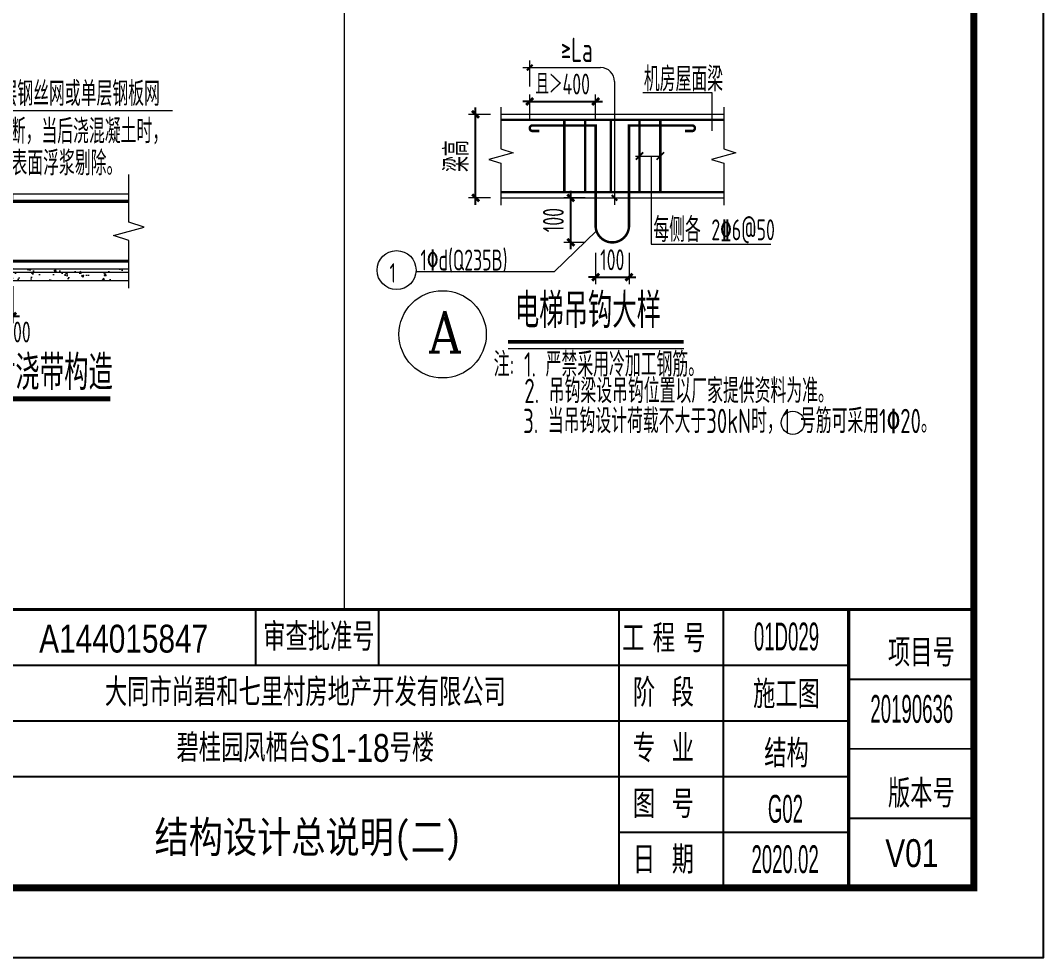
# Model space of a CAD drawing. Extents: x 5874492 to 7194610, y -939842 to -279257.
# Drawn here: x 5995308 to 6010004, y -669691 to -656228 of the extents above; entities that cross this region are included whole.
import ezdxf
from ezdxf.enums import TextEntityAlignment as Align

# ---------------------------------------------------------------- set-up
doc = ezdxf.new("R2010")
doc.units = 0
doc.header["$LTSCALE"] = 1000
doc.layers.add('$AUDIT_BAD_LAYER3', color=7, linetype='Continuous')
doc.layers.add('Y-云图图框', color=7, linetype='Continuous')
for name, color, linetype, lineweight in [('S-基础-DIM', 3, 'Continuous', 20), ('S-墙柱-REIN', 1, 'Continuous', 20), ('S-大样-HATCH', 251, 'Continuous', 20), ('S-大样-实线', 2, 'Continuous', 20), ('S-通用-TEXT', 7, 'Continuous', 20), ('S-通用-THIN', 7, 'Continuous', 20)]:
    doc.layers.add(name, color=color, linetype=linetype, lineweight=lineweight)
doc.styles.add('_YT_Name', font='', dxfattribs={"width": 0.8})
doc.styles.add('_YT_Sign_Text', font='ros.shx', dxfattribs={"width": 0.8, "bigfont": 'hztxt.shx'})
doc.styles.add('CP', font='complex', dxfattribs={"width": 0.7, "bigfont": 'hztxt'})
doc.styles.add('JG', font='tssdeng.shx', dxfattribs={"width": 0.7, "bigfont": 'hztxt.shx'})
doc.styles.get("Standard").update_dxf_attribs({"font": 'gbenor.shx', "bigfont": 'gbcbig.shx'})
doc.styles.add('TSSD_Dimension', font='tssdeng.shx', dxfattribs={"width": 0.7, "bigfont": 'tssdchn.shx'})
doc.styles.add('TSSD_Rein', font='tssdeng.shx', dxfattribs={"width": 0.7, "bigfont": 'hztxt.shx'})
doc.styles.add('TSSD_Rein_300(数字)', font='Tssdeng.shx', dxfattribs={"width": 0.65, "height": 300, "bigfont": 'hztxt.shx'})
doc.styles.add('TSSD_Rein_350（文字）', font='Tssdeng.shx', dxfattribs={"width": 0.65, "height": 350, "bigfont": 'hztxt.shx'})
doc.styles.get('_YT_Name').set_extended_font_data('SimHei')
doc.dimstyles.new('TSSD_100_100$0', dxfattribs={"dimtxt": 250, "dimasz": 100, "dimexe": 100, "dimexo": 250, "dimgap": 100, "dimtad": 1, "dimdec": 0, "dimzin": 0, "dimdsep": 46, "dimtxsty": 'TSSD_Dimension', "dimblk": 'ARCHTICK', "dimcen": 0, "dimdle": 100, "dimclrd": 256, "dimclre": 256, "dimclrt": 7, "dimadec": 0, "dimazin": 0, "dimtfac": 1, "dimtdec": 0, "dimtix": 1, "dimtmove": 2, "dimatfit": 3, "dimldrblk": 'ARCHTICK', "dimfxl": 0, "dimtolj": 1, "dimtzin": 0, "dimlwd": -1, "dimarcsym": 0})
doc.dimstyles.new('TSSD_20_100', dxfattribs={"dimtxt": 250, "dimasz": 100, "dimexe": 100, "dimexo": 250, "dimgap": 100, "dimtad": 1, "dimdec": 0, "dimlfac": 0.2, "dimzin": 0, "dimdsep": 46, "dimtxsty": 'TSSD_Dimension', "dimblk": 'ARCHTICK', "dimcen": 0, "dimdle": 100, "dimclrt": 7, "dimadec": 0, "dimazin": 0, "dimtfac": 1, "dimtdec": 0, "dimtix": 1, "dimtmove": 2, "dimatfit": 3, "dimfxl": 0, "dimtolj": 1, "dimtzin": 0, "dimarcsym": 0})
pattern_1 = [(50, (187877.3, 507685.48), (358.6301, -31.37607), [37.5, -412.5]), (355, (187877.3, 507685.48), (-69.37567, 376.09607), [30, -330]), (100.4514, (187907.2, 507682.86), (289.2547, 344.71977), [31.8701, -350.57106]), (46.1842, (187877.3, 507785.5), (533.6205, -82.7595), [56.25, -618.75]), (96.6356, (187921.8, 507778.6), (467.3314, 487.0589), [47.8051, -525.8565]), (351.1842, (187877.3, 507785.5), (467.331, 487.0593), [45, -495]), (21, (187927.3, 507760.48), (298.45353, -201.30945), [37.5, -412.5]), (326, (187927.3, 507760.48), (121.65767, 362.575), [30, -330]), (71.4514, (187952.2, 507743.7), (420.1113, 161.26525), [31.8701, -350.57106]), (37.5, (187877.31, 507685.48), (6.07993, 166.44693), [0, -326, 0, -335, 0, -331.25]), (7.5, (187877.31, 507685.48), (131.53477, 197.20586), [0, -191, 0, -318.5, 0, -126.25]), (327.5, (187765.81, 507685.48), (266.91122, -11.277436), [0, -125, 0, -390, 0, -517.5]), (317.5, (187715.81, 507685.48), (291.59308, 50.0525), [0, -162.5, 0, -259, 0, -367.5])]

# ---------------------------------------------------------------- blocks, each defined once
blk = doc.blocks.new('ECMCTK_A1_横_单行图名--0')
for p, q in [((727.8, 50), (727.8, 42)), ((745.48, 50), (745.48, 42)), ((780, 50), (780, 10)), ((795, 50), (795, 10)), ((813, 50.01), (831, 50)), ((813, 50.01), (813, 10)), ((675, 42), (813, 42)), ((813, 40.01), (831, 40.01)), ((573, 34), (813, 34)), ((813, 30.01), (831, 30)), ((573, 26), (813, 26)), ((813, 20), (831, 20)), ((780, 18), (813, 18))]:
    blk.add_line(p, q)
at = {"color": 4}
blk.add_lwpolyline([(0, 0), (841, 0), (841, 594), (0, 594)], close=True, dxfattribs=at)
for points, const_width in [([(25, 10), (831, 10), (831, 584), (25, 584)], 1), ([(573, 10), (831, 10), (831, 50), (573, 50)], 0.45)]:
    blk.add_lwpolyline(points, close=True, dxfattribs=dict(const_width=const_width))
at = {"const_width": 0.45}
for points in [[(573, 10), (573, 50.01), (813, 50.01)], [(813, 50.01), (813, 10)]]:
    blk.add_lwpolyline(points, dxfattribs=at)
at = {"style": '_YT_Sign_Text', "width": 0.8}
for s, p in [('审查批准号', (728.91, 44.06)), ('工 程 号', (780.47, 43.85)), ('项目号', (818.65, 41.8)), ('阶  段', (782.01, 36.05)), ('专  业', (782.01, 28.05)), ('版本号', (818.65, 21.55)), ('图  号', (782.01, 20.05)), ('日  期', (782.01, 12.05))]:
    blk.add_text(s, height=4, dxfattribs=at).set_placement(p)
at = {"color": 80, "flags": 3}
for tag, height, p in [('YTHQINS', 3, (34.31, 585.5)), ('ECMCKEY', 3, (292.07, 288.23)), ('YTTQINS', 5.62, (848.03, 12.81)), ('YTBARCODE_T1', 3, (749.78, 5.95)), ('YTFRAME', 3, (652.76, 5.84))]:
    blk.add_attdef(tag, text='', height=height, dxfattribs=at).set_placement(p, align=Align.MIDDLE_CENTER)
for tag, height, style, width, p in [('证书编号', 4, '_YT_Sign_Text', 0.8, (708.87, 43.81)), ('审查批准号', 4, '_YT_Sign_Text', 0.8, (761.06, 43.81)), ('工程号', 4, '_YT_Sign_Text', 0.5, (804.08, 44.12)), ('设计单位', 6, '_YT_Name', 0.8, (623.75, 38.6)), ('建设单位', 4, '_YT_Sign_Text', 0.8, (734.96, 36.11)), ('阶段', 4, '_YT_Sign_Text', 0.8, (804.08, 35.81)), ('项目号', 4, '_YT_Sign_Text', 0.5, (822.08, 33.72)), ('项目名称', 4, '_YT_Sign_Text', 0.8, (734.96, 28.11)), ('专业', 4, '_YT_Sign_Text', 0.8, (804.08, 27.31)), ('图纸编号', 4, '_YT_Sign_Text', 0.5, (803.93, 19.36)), ('图纸名称', 4.5, '_YT_Name', 0.8, (735.39, 15.06)), ('出图比例', 4.2, '_YT_Sign_Text', 0.8, (681.82, 11.78)), ('日期', 4, '_YT_Sign_Text', 0.5, (803.88, 12.13)), ('版本号', 4, '_YT_Sign_Text', 0.8, (822.08, 13))]:
    blk.add_attdef(tag, text='', height=height, dxfattribs=dict(style=style, width=width)).set_placement(p, align=Align.CENTER)
at = {"style": '_YT_Sign_Text', "width": 0.8, "flags": 3}
for tag, p, height in [('[审定人]', (590.95, 27.81), 4.1), ('{审定人}', (605.87, 26.45), 6.24), ('[校对人]', (642.23, 27.82), 4.1), ('{校对人}', (658.35, 26.53), 6.24), ('{审核人}', (606.98, 18.44), 6.24), ('{设计人}', (658.48, 18.54), 6.24), ('[审核人]', (591.01, 19.76), 4.1), ('[设计人]', (642.47, 20.21), 4.1), ('[项目负责人]', (590.78, 12.01), 4.1), ('{项目负责人}', (608.28, 10.72), 6.24), ('[专业负责人]', (642.74, 11.77), 4.1), ('{专业负责人}', (658.58, 10.36), 6.24)]:
    blk.add_attdef(tag, p, '', height=height, dxfattribs=at)
at = {"color": 80, "flags": 3}
for tag, p in [('YTQRCODE', (551.04, 11.91)), ('YTBZSIT', (25, 10)), ('EXT_TK_LEFT', (25, 10))]:
    blk.add_attdef(tag, p, '', height=3, dxfattribs=at)
blk = doc.blocks.new('_ArchTick')
at = {"color": 0, "linetype": 'ByBlock', "const_width": 0.4}
blk.add_lwpolyline([(-0.5, -0.5), (0.5, 0.5)], dxfattribs=at)
blk = doc.blocks.new('*D64')
at = {"layer": '$AUDIT_BAD_LAYER3', "color": 0, "lineweight": -2, "transparency": 16777216}
for p, q in [((302048, 276911), (302048, 276379)), ((303567, 276911), (303567, 276379)), ((301948, 276479), (303667, 276479))]:
    blk.add_line(p, q, dxfattribs=at)
at = {"layer": 'Defpoints', "color": 0, "transparency": 16777216}
for p in [(302048, 277161), (303567, 277161), (303567, 276479)]:
    blk.add_point(p, dxfattribs=at)
at = {"layer": '$AUDIT_BAD_LAYER3', "color": 0, "lineweight": -2, "transparency": 16777216, "xscale": 100, "yscale": 100, "zscale": 100, "rotation": 180}
blk.add_blockref('_ArchTick', (302048, 276479), dxfattribs=at)
at = {"layer": '$AUDIT_BAD_LAYER3', "color": 0, "lineweight": -2, "transparency": 16777216, "xscale": 100, "yscale": 100, "zscale": 100}
blk.add_blockref('_ArchTick', (303567, 276479), dxfattribs=at)
at = {"layer": '$AUDIT_BAD_LAYER3', "color": 7, "transparency": 16777216, "insert": (302808, 276754), "char_height": 350, "attachment_point": 5, "style": 'TSSD_Rein_350（文字）'}
blk.add_mtext('\\A1;后浇带宽度', dxfattribs=at)
blk = doc.blocks.new('*D65')
at = {"layer": '$AUDIT_BAD_LAYER3', "color": 0, "lineweight": -2, "transparency": 16777216}
for p, q in [((300963, 278236), (300652, 278236)), ((300752, 278336), (300752, 277061)), ((300963, 277161), (300652, 277161))]:
    blk.add_line(p, q, dxfattribs=at)
at = {"layer": 'Defpoints', "color": 0, "transparency": 16777216}
for p in [(301213, 278236), (300752, 277161), (301213, 277161)]:
    blk.add_point(p, dxfattribs=at)
at = {"layer": '$AUDIT_BAD_LAYER3', "color": 0, "lineweight": -2, "transparency": 16777216, "xscale": 100, "yscale": 100, "zscale": 100}
for p, rotation in [((300752, 278236), 90), ((300752, 277161), 270)]:
    blk.add_blockref('_ArchTick', p, dxfattribs=dict(at, rotation=rotation))
at = {"layer": '$AUDIT_BAD_LAYER3', "color": 7, "transparency": 16777216, "insert": (300477, 277699), "char_height": 350, "attachment_point": 5, "rotation": 90, "style": 'TSSD_Rein_350（文字）'}
blk.add_mtext('\\A1;梁高', dxfattribs=at)
blk = doc.blocks.new('L')
blk.add_hatch(color=256).paths.add_polyline_path([(729, 1457), (517, 1424), (520, 1401), (546, 1406), (559, 1406), (573, 1406), (589, 1401), (606, 1393), (610, 1377), (608, 1358), (402, 654), (396, 630), (402, 603), (409, 589), (425, 574), (450, 570), (481, 576), (511, 593), (538, 613), (563, 638), (581, 656), (600, 683), (620, 708), (604, 732), (591, 716), (579, 697), (563, 675), (542, 652), (524, 640), (509, 640), (499, 652), (499, 671), (503, 689)])
blk.add_lwpolyline([(517, 1424), (729, 1457), (503, 689), (499, 671), (499, 652), (509, 640), (524, 640), (542, 652), (563, 675), (579, 697), (591, 716), (604, 732), (620, 708), (600, 683), (581, 656), (563, 638), (538, 613), (511, 593), (481, 576), (450, 570), (425, 574), (409, 589), (402, 603), (396, 630), (402, 654), (608, 1358), (610, 1377), (606, 1393), (589, 1401), (573, 1406), (559, 1406), (546, 1406), (520, 1401), (517, 1424)])
blk = doc.blocks.new('La')
at = {"xscale": 0.362879999956931, "yscale": 0.362879999956931, "zscale": 0.362879999956931, "rotation": 4.997341366769868e-08}
blk.add_blockref('L', (55755, 21072), dxfattribs=at)
at = {"style": 'TSSD_Rein', "width": 0.7}
blk.add_text('a', height=300, rotation=0, dxfattribs=at).set_placement((56095, 21278), align=Align.CENTER)
blk = doc.blocks.new('*D91')
at = {"layer": '$AUDIT_BAD_LAYER3', "lineweight": -2, "transparency": 16777216}
for p, q in [((235491, 273563), (235491, 273113)), ((235971, 273563), (235971, 273113))]:
    blk.add_line(p, q, dxfattribs=at)
at = {"layer": '$AUDIT_BAD_LAYER3', "transparency": 16777216}
for p, q in [((235491, 273213), (235391, 273213)), ((235491, 273213), (235971, 273213)), ((235971, 273213), (236071, 273213))]:
    blk.add_line(p, q, dxfattribs=at)
at = {"layer": 'Defpoints', "color": 0, "transparency": 16777216}
for p in [(235491, 273713), (235971, 273713), (235971, 273213)]:
    blk.add_point(p, dxfattribs=at)
at = {"layer": '$AUDIT_BAD_LAYER3', "transparency": 16777216, "xscale": 100, "yscale": 100, "zscale": 100}
blk.add_blockref('_ArchTick', (235491, 273213), dxfattribs=at)
at = {"layer": '$AUDIT_BAD_LAYER3', "transparency": 16777216, "xscale": 100, "yscale": 100, "zscale": 100, "rotation": 180}
blk.add_blockref('_ArchTick', (235971, 273213), dxfattribs=at)
at = {"layer": '$AUDIT_BAD_LAYER3', "color": 7, "transparency": 16777216, "insert": (235731, 273463), "char_height": 300, "attachment_point": 5, "style": 'TSSD_Rein_300(数字)'}
blk.add_mtext('\\A1;100', dxfattribs=at)
blk = doc.blocks.new('*D92')
at = {"layer": '$AUDIT_BAD_LAYER3', "transparency": 16777216}
blk.add_line((235135, 273614), (235135, 274453), dxfattribs=at)
at = {"layer": '$AUDIT_BAD_LAYER3', "lineweight": -2, "transparency": 16777216}
for p, q in [((235341, 274353), (235035, 274353)), ((235341, 273714), (235035, 273714))]:
    blk.add_line(p, q, dxfattribs=at)
at = {"layer": 'Defpoints', "color": 0, "transparency": 16777216}
for p in [(235135, 274353), (235491, 274353), (235491, 273714)]:
    blk.add_point(p, dxfattribs=at)
at = {"layer": '$AUDIT_BAD_LAYER3', "transparency": 16777216, "xscale": 100, "yscale": 100, "zscale": 100}
for p, rotation in [((235135, 274353), 90), ((235135, 273714), 270)]:
    blk.add_blockref('_ArchTick', p, dxfattribs=dict(at, rotation=rotation))
at = {"layer": '$AUDIT_BAD_LAYER3', "color": 7, "transparency": 16777216, "insert": (234885, 274034), "char_height": 300, "attachment_point": 5, "rotation": 90, "style": 'TSSD_Rein_300(数字)'}
blk.add_mtext('\\A1;100', dxfattribs=at)
blk = doc.blocks.new('*D93')
at = {"layer": '$AUDIT_BAD_LAYER3', "transparency": 16777216}
for p, q in [((234545, 275738), (234445, 275738)), ((234545, 275738), (235491, 275738)), ((235491, 275738), (235591, 275738))]:
    blk.add_line(p, q, dxfattribs=at)
at = {"layer": '$AUDIT_BAD_LAYER3', "lineweight": -2, "transparency": 16777216}
for p, q in [((234545, 275467), (234545, 275838)), ((235491, 275467), (235491, 275838))]:
    blk.add_line(p, q, dxfattribs=at)
at = {"layer": 'Defpoints', "color": 0, "transparency": 16777216}
for p in [(235491, 275738), (234545, 275317), (235491, 275317)]:
    blk.add_point(p, dxfattribs=at)
at = {"layer": '$AUDIT_BAD_LAYER3', "transparency": 16777216, "xscale": 100, "yscale": 100, "zscale": 100}
blk.add_blockref('_ArchTick', (234545, 275738), dxfattribs=at)
at = {"layer": '$AUDIT_BAD_LAYER3', "transparency": 16777216, "xscale": 100, "yscale": 100, "zscale": 100, "rotation": 180}
blk.add_blockref('_ArchTick', (235491, 275738), dxfattribs=at)
at = {"layer": '$AUDIT_BAD_LAYER3', "color": 7, "transparency": 16777216, "insert": (235018, 275988), "char_height": 300, "attachment_point": 5, "style": 'TSSD_Rein_300(数字)'}
blk.add_mtext('\\A1;且＞400', dxfattribs=at)
blk = doc.blocks.new('*D94')
at = {"layer": '$AUDIT_BAD_LAYER3', "transparency": 16777216}
blk.add_line((233767, 274253), (233767, 275653), dxfattribs=at)
at = {"layer": '$AUDIT_BAD_LAYER3', "lineweight": -2, "transparency": 16777216}
for p, q in [((233981, 275553), (233667, 275553)), ((233981, 274353), (233667, 274353))]:
    blk.add_line(p, q, dxfattribs=at)
at = {"layer": 'Defpoints', "color": 0, "transparency": 16777216}
for p in [(233767, 275553), (234131, 275553), (234131, 274353)]:
    blk.add_point(p, dxfattribs=at)
at = {"layer": '$AUDIT_BAD_LAYER3', "transparency": 16777216, "xscale": 100, "yscale": 100, "zscale": 100}
for p, rotation in [((233767, 275553), 90), ((233767, 274353), 270)]:
    blk.add_blockref('_ArchTick', p, dxfattribs=dict(at, rotation=rotation))
at = {"layer": '$AUDIT_BAD_LAYER3', "color": 7, "transparency": 16777216, "insert": (233492, 274953), "char_height": 350, "attachment_point": 5, "rotation": 90, "style": 'TSSD_Rein_350（文字）'}
blk.add_mtext('\\A1;梁高', dxfattribs=at)
blk = doc.blocks.new('ddghjj')
at = {"layer": 'S-大样-HATCH'}
h = blk.add_hatch(dxfattribs=at)
h.set_pattern_fill('钢筋混F^W^Q', color=256, scale=100, style=0)
h.set_pattern_definition([(45, (187877.31, 507685.48), (-176.7767, 176.7767), []), (50, (187877.3, 507685.5), (717.2602, -62.7521), [75, -825]), (355, (187877.3, 507685.5), (-138.7513, 752.1921), [60, -660]), (100.4514, (187937.1, 507680.25), (578.5094, 689.4395), [63.7402, -701.1421]), (46.1842, (187877.3, 507885.5), (1067.241, -165.519), [112.5, -1237.5]), (96.6356, (187966.2, 507871.7), (934.6627, 974.118), [95.6103, -1051.713]), (351.1842, (187877.3, 507885.5), (934.662, 974.1186), [90, -990]), (21, (187977.3, 507835.5), (596.907, -402.6189), [75, -825]), (326, (187977.3, 507835.5), (243.3153, 725.15), [60, -660]), (71.4514, (188027.06, 507801.9), (840.2226, 322.5305), [63.7402, -701.1421]), (37.5, (187877.31, 507685.48), (12.15986, 332.89385), [0, -652, 0, -670, 0, -662.5]), (7.5, (187877.3, 507685.48), (263.06954, 394.4117), [0, -382, 0, -637, 0, -252.5]), (327.5, (187654.3, 507685.48), (533.82244, -22.55487), [0, -250, 0, -780, 0, -1035]), (317.5, (187554.3, 507685.5), (583.1862, 100.105), [0, -325, 0, -518, 0, -735])])
h.paths.add_polyline_path([(303521.4, 277733), (303524.4, 277758.9), (303528.1, 277784.7), (303531.9, 277810.4), (303535.6, 277835.5), (303538.6, 277859.7), (303540.7, 277882.9), (303541.5, 277904.8), (303541.3, 277925.4), (303540.5, 277945.1), (303539.6, 277963.9), (303538.9, 277982), (303538.8, 277999.7), (303539.7, 278017.2), (303542.1, 278034.6), (303546.2, 278052.1), (303551.4, 278070.5), (303557.3, 278090.4), (303563.1, 278112.5), (303568.2, 278137.4), (303571.9, 278165.9), (303573.7, 278198.6), (303572.9, 278236.2), (302047.6, 278236.2), (302049.2, 278228.6), (302052.8, 278211.7), (302057.9, 278187.4), (302064, 278157.6), (302070.4, 278124.4), (302076.8, 278089.8), (302082.6, 278055.7), (302087.3, 278024.2), (302090.5, 277996.7), (302092.5, 277972.9), (302093.5, 277952), (302093.8, 277933.2), (302093.9, 277915.8), (302094, 277899), (302094.5, 277881.9), (302095.7, 277863.8), (302097.8, 277844), (302100.6, 277822.9), (302103.8, 277800.8), (302106.9, 277778.1), (302109.6, 277755.2), (302111.5, 277732.7), (302112.4, 277710.7), (302111.8, 277689.9), (302109.5, 277670.5), (302105.8, 277652.1), (302101.3, 277634.5), (302096.2, 277617.2), (302091.2, 277599.8), (302086.6, 277581.9), (302082.9, 277563.2), (302080.5, 277543.2), (302079.7, 277521.3), (302079.7, 277495.8), (302079.8, 277464.8), (302079, 277426.5), (302076.3, 277378.8), (302070.9, 277320), (302061.9, 277248), (302048.4, 277161), (303572, 277161), (303571.4, 277167.2), (303570.1, 277181.5), (303568.2, 277202.4), (303565.9, 277228.2), (303563.5, 277257.3), (303561.2, 277288.1), (303559.1, 277319), (303557.5, 277348.3), (303556.4, 277375), (303555.8, 277398.9), (303555.4, 277420.7), (303555, 277440.8), (303554.3, 277459.7), (303553.2, 277477.8), (303551.5, 277495.6), (303548.8, 277513.6), (303545.1, 277532.1), (303540.7, 277551.3), (303535.8, 277571.2), (303531, 277591.9), (303526.5, 277613.3), (303522.8, 277635.6), (303520.1, 277658.7), (303518.9, 277682.7), (303519.5, 277707.6)])
h = blk.add_hatch(dxfattribs=at)
h.set_pattern_fill('混凝噱F^W^Q', color=256, scale=50, style=0)
h.set_pattern_definition(pattern_1)
h.paths.add_polyline_path([(305235.9, 277161), (301095.4, 277161), (301095.4, 277107.2), (305235.9, 277107.2)])
h = blk.add_hatch(dxfattribs=at)
h.set_pattern_fill('混凝噱F^W^Q', color=256, scale=50, style=0)
h.set_pattern_definition(pattern_1)
h.paths.add_polyline_path([(305235.9, 277107.2), (301095.4, 277107.2), (301095.4, 276992), (305235.9, 276992)])
at = {"layer": 'S-墙柱-REIN', "const_width": 45}
for points in [[(301095.4, 278128.7), (305235.9, 278128.7)], [(301095.4, 277268.5), (305235.9, 277268.5)]]:
    blk.add_lwpolyline(points, dxfattribs=at)
at = {"layer": 'S-大样-HATCH'}
for points, const_width in [([(302048.4, 277161), (302061.9, 277248), (302070.9, 277320), (302076.3, 277378.8), (302079, 277426.5), (302079.8, 277464.8), (302079.7, 277495.8), (302079.7, 277521.3), (302080.5, 277543.2), (302082.9, 277563.2), (302086.6, 277581.9), (302091.2, 277599.8), (302096.2, 277617.2), (302101.3, 277634.5), (302105.8, 277652.1), (302109.5, 277670.5), (302111.8, 277689.9), (302112.4, 277710.7), (302111.5, 277732.7), (302109.6, 277755.2), (302106.9, 277778.1), (302103.8, 277800.8), (302100.6, 277822.9), (302097.8, 277844), (302095.7, 277863.8), (302094.5, 277881.9), (302094, 277899), (302093.9, 277915.8), (302093.8, 277933.2), (302093.5, 277952), (302092.5, 277972.9), (302090.5, 277996.7), (302087.3, 278024.2), (302082.6, 278055.7), (302076.8, 278089.8), (302070.4, 278124.4), (302064, 278157.6), (302057.9, 278187.4), (302052.8, 278211.7), (302049.2, 278228.6), (302047.6, 278236.2)], 6.42), ([(303572, 277161), (303571.4, 277167.2), (303570.1, 277181.5), (303568.2, 277202.4), (303565.9, 277228.2), (303563.5, 277257.3), (303561.2, 277288.1), (303559.1, 277319), (303557.5, 277348.3), (303556.4, 277375), (303555.8, 277398.9), (303555.4, 277420.7), (303555, 277440.8), (303554.3, 277459.7), (303553.2, 277477.8), (303551.5, 277495.6), (303548.8, 277513.6), (303545.1, 277532.1), (303540.7, 277551.3), (303535.8, 277571.2), (303531, 277591.9), (303526.5, 277613.3), (303522.8, 277635.6), (303520.1, 277658.7), (303518.9, 277682.7), (303519.5, 277707.6), (303521.4, 277733), (303524.4, 277758.9), (303528.1, 277784.7), (303531.9, 277810.4), (303535.6, 277835.5), (303538.6, 277859.7), (303540.7, 277882.9), (303541.5, 277904.8), (303541.3, 277925.4), (303540.5, 277945.1), (303539.6, 277963.9), (303538.9, 277982), (303538.8, 277999.7), (303539.7, 278017.2), (303542.1, 278034.6), (303546.2, 278052.1), (303551.4, 278070.5), (303557.3, 278090.4), (303563.1, 278112.5), (303568.2, 278137.4), (303571.9, 278165.9), (303573.7, 278198.6), (303572.9, 278236.2)], 6.42), ([(301095.4, 277107.2), (305235.9, 277107.2)], 19.2)]:
    blk.add_lwpolyline(points, dxfattribs=dict(at, const_width=const_width))
at = {"layer": 'S-大样-实线'}
blk.add_line((301095.4, 276992), (305235.9, 276992), dxfattribs=at)
for points in [[(301095.4, 278236.2), (305235.9, 278236.2)], [(301095.4, 277161), (305235.9, 277161)]]:
    blk.add_lwpolyline(points, dxfattribs=at)
at = {"layer": 'S-通用-TEXT', "ltscale": 99}
for p, q in [((302096.2, 277617.2), (302664.9, 279434.5)), ((302664.9, 279434.5), (305861.9, 279434.5))]:
    blk.add_line(p, q, dxfattribs=at)
at = {"layer": 'S-通用-TEXT', "color": 3, "const_width": 70}
blk.add_lwpolyline([(301250.3, 275290.9), (304970.7, 275290.9)], dxfattribs=at)
at = {"layer": 'S-通用-THIN', "ltscale": 800}
for points in [[(301095.4, 276881), (301095.4, 277568.6), (300875.4, 277638.6), (301315.4, 277758.6), (301095.4, 277828.6), (301095.4, 278516.2)], [(305235.9, 276881), (305235.9, 277568.6), (305015.9, 277638.6), (305455.9, 277758.6), (305235.9, 277828.6), (305235.9, 278516.2)]]:
    blk.add_lwpolyline(points, dxfattribs=at)
blk.add_blockref('La', (246523, 254812.5))
at = {"layer": 'S-基础-DIM', "color": 7, "linetype": 'Continuous', "style": 'TSSD_Rein_300(数字)', "width": 0.65}
blk.add_text('1.6    +60且≥800', height=300, dxfattribs=at).set_placement((301964.6, 276101.9))
at = {"layer": 'S-通用-TEXT', "ltscale": 99, "style": 'TSSD_Rein_350（文字）', "width": 0.65}
for s, p in [('采用单层钢丝网或单层钢板网', (302724.1, 279500.7)), ('收口隔断，当后浇混凝土时，', (302842.7, 278960.7)), ('应将其表面浮浆剔除。', (302867.2, 278501.9))]:
    blk.add_text(s, height=350, dxfattribs=at).set_placement(p)
at = {"layer": 'S-通用-TEXT', "style": 'TSSD_Rein', "width": 0.7}
blk.add_text('图四十二 梁后浇带构造', height=500, dxfattribs=at).set_placement((301293.5, 275420))
at = {"layer": 'S-基础-DIM'}
dim = blk.add_linear_dim(base=(300752.2, 277161), p1=(301212.8, 278236.2), p2=(301212.8, 277161), angle=90, text='梁高', dimstyle='TSSD_20_100', override={"dimtxsty": 'TSSD_Rein_350（文字）'}, dxfattribs=at)
dim.commit()
dim.dimension.update_dxf_attribs({"geometry": '*D65', "text_midpoint": (300477.2, 277698.6)})
dim = blk.add_linear_dim(base=(303567.3, 276479), p1=(302048.4, 277161), p2=(303567.3, 277161), text='后浇带宽度', dimstyle='TSSD_20_100', override={"dimtxsty": 'TSSD_Rein_350（文字）'}, dxfattribs=at)
dim.commit()
dim.dimension.update_dxf_attribs({"geometry": '*D64', "text_midpoint": (302807.8, 276754)})
blk = doc.blocks.new('fdfggg')
blk.add_circle((233292.8, 272392.6), 627.2)
at = {"layer": 'S-基础-DIM'}
for p, q in [((234545, 275952.9), (234545, 276324.4)), ((234445, 276224.4), (235562.8, 276224.4)), ((235762.8, 276024.4), (235762.8, 274253.4)), ((235491.2, 274353.4), (235862.8, 274353.4))]:
    blk.add_line(p, q, dxfattribs=at)
blk.add_arc((235562.8, 276024.4), 200, 0, 90, dxfattribs=at)
at = {"layer": 'S-墙柱-REIN', "const_width": 35}
for points in [[(234131.2, 275473.4), (237331.2, 275473.4)], [(235041.2, 275473.4), (235041.2, 274433.4)], [(235341.2, 275473.4), (235341.2, 274433.4)], [(235709.6, 275473.4), (235709.6, 274433.4)], [(236121.2, 275473.4), (236121.2, 274433.4)], [(236421.2, 275473.4), (236421.2, 274433.4)], [(234131.2, 274433.4), (237331.2, 274433.4)]]:
    blk.add_lwpolyline(points, dxfattribs=at)
blk.add_lwpolyline([(234684.9, 275313.4), (234584.9, 275313.4, -1), (234584.9, 275393.4), (235491.2, 275393.4), (235491.2, 273953.4, 1), (235971.2, 273953.4), (235971.2, 275393.4), (236877.5, 275393.4, -1), (236877.5, 275313.4), (236777.5, 275313.4)], format="xyb", dxfattribs=at)
at = {"layer": 'S-大样-实线', "linetype": 'Continuous'}
for p, q in [((234131.2, 275553.4), (237331.2, 275553.4)), ((234131.2, 274353.4), (237331.2, 274353.4))]:
    blk.add_line(p, q, dxfattribs=at)
at = {"layer": 'S-大样-实线'}
blk.add_circle((232631.9, 273315.3), 280, dxfattribs=at)
at = {"layer": 'S-通用-TEXT', "color": 3}
for p, q in [((237164, 275864.2), (236168.9, 275864.2)), ((237164, 275317), (237164, 275864.2)), ((236065.8, 274953.4), (236421.2, 274953.4)), ((236291, 274953.4), (236291, 273686.4)), ((236291, 273686.4), (238006.6, 273686.4))]:
    blk.add_line(p, q, dxfattribs=at)
for points, const_width in [([(236068.2, 274900.4), (236174.3, 275006.5)], 25), ([(236368.2, 274900.4), (236474.3, 275006.5)], 25), ([(236757, 272284.2), (234233.4, 272284.2)], 50)]:
    blk.add_lwpolyline(points, dxfattribs=dict(at, const_width=const_width))
for points in [[(235502.5, 273880.6), (234894.8, 273289.5), (232916.7, 273289.5)], [(236757, 272184.2), (234233.4, 272184.2)]]:
    blk.add_lwpolyline(points, dxfattribs=at)
at = {"layer": 'S-通用-TEXT', "color": 7}
blk.add_circle((238324.2, 271122), 166.4, dxfattribs=at)
at = {"layer": 'S-通用-THIN'}
for points in [[(234131.2, 275657.4), (234131.2, 275057.4), (234307.2, 275001.4), (233955.2, 274905.4), (234131.2, 274849.4), (234131.2, 274249.4)], [(237331.2, 275657.4), (237331.2, 275057.4), (237507.2, 275001.4), (237155.2, 274905.4), (237331.2, 274849.4), (237331.2, 274249.4)]]:
    blk.add_lwpolyline(points, dxfattribs=at)
at = {"layer": 'S-基础-DIM', "xscale": 80, "yscale": 80, "zscale": 80}
for p, rotation in [((234545, 276224.4), 180), ((235762.8, 274353.4), 270)]:
    blk.add_blockref('_ArchTick', p, dxfattribs=dict(at, rotation=rotation))
at = {"layer": 'S-大样-实线', "style": 'JG', "width": 0.7}
blk.add_text('1', height=280, dxfattribs=at).set_placement((232530.1, 273134.5))
at = {"layer": 'S-大样-实线', "style": 'CP'}
blk.add_text('A', height=588, dxfattribs=at).set_placement((233074.5, 272136.1))
at = {"layer": 'S-通用-TEXT'}
for s, height, style, width, p in [('≥La', 350, 'TSSD_Rein_350（文字）', 0.65, (234992.4, 276304.4)), ('机房屋面梁', 350, 'TSSD_Rein_350（文字）', 0.65, (236184.2, 275884.2)), ('每侧各', 350, 'TSSD_Rein_350（文字）', 0.65, (236320.1, 273720.3)), ('      2\x846@50', 300, 'TSSD_Rein_350（文字）', 0.65, (236443.2, 273744)), ('1\x82d(Q235B)', 300, 'TSSD_Rein_300(数字)', 0.65, (232974.3, 273309.5)), ('电梯吊钩大样', 500, 'TSSD_Rein', 0.7, (234330.8, 272484.2))]:
    blk.add_text(s, height=height, dxfattribs=dict(at, style=style, width=width)).set_placement(p)
at = {"layer": 'S-通用-TEXT', "color": 7, "style": 'TSSD_Rein_350（文字）', "width": 0.65}
for s, p in [('注: 1. 严禁采用冷加工钢筋。', (234026.6, 271784.2)), ('2. 吊钩梁设吊钩位置以厂家提供资料为准。', (234467.5, 271404.7)), ('3. 当吊钩设计荷载不大于30kN时，1 号筋可采用1\x8220。', (234450.6, 270973))]:
    blk.add_text(s, height=350, dxfattribs=at).set_placement(p)
at = {"layer": 'S-基础-DIM'}
for base, p1, p2, text, override, picture, middle in [((235491.2, 275738.3), (234545, 275316.8), (235491.2, 275316.8), '且＞400', {"dimlfac": 0.25, "dimtxsty": 'TSSD_Rein_300(数字)'}, '*D93', (235018.1, 275988.3)), ((235971.2, 273213.4), (235491.2, 273713.4), (235971.2, 273713.4), '100', {"dimtxt": 350, "dimlfac": 0.25, "dimtxsty": 'TSSD_Rein_300(数字)'}, '*D91', (235731.2, 273463.4))]:
    dim = blk.add_linear_dim(base=base, p1=p1, p2=p2, text=text, dimstyle='TSSD_100_100$0', override=override, dxfattribs=at)
    dim.commit()
    dim.dimension.update_dxf_attribs({"geometry": picture, "text_midpoint": middle})
for base, p1, p2, text, override, picture, middle in [((233767.5, 275553.4), (234131.2, 274353.4), (234131.2, 275553.4), '梁高', {"dimtxt": 350, "dimlfac": 0.25, "dimtxsty": 'TSSD_Rein_350（文字）'}, '*D94', (233492.5, 274953.4)), ((235135.2, 274353.4), (235491.2, 273714.2), (235491.2, 274353.4), '100', {"dimtxt": 350, "dimlfac": 0.25, "dimtxsty": 'TSSD_Rein_300(数字)'}, '*D92', (234885.2, 274033.8))]:
    dim = blk.add_linear_dim(base=base, p1=p1, p2=p2, angle=90, text=text, dimstyle='TSSD_100_100$0', override=override, dxfattribs=at)
    dim.commit()
    dim.dimension.update_dxf_attribs({"geometry": picture, "text_midpoint": middle})

msp = doc.modelspace()

# ---------------------------------------------------------------- linework, layer by layer
at = {"layer": 'S-通用-TEXT'}
msp.add_line((5999959.7, -655897.1), (5999959.7, -664690.6), dxfattribs=at)

# ---------------------------------------------------------------- block references
msp.add_blockref('ddghjj', (5691628.6, -936956.4, -23904.4))
msp.add_blockref('fdfggg', (5768078.5, -933130.1), dxfattribs=at)
at = {"layer": 'Y-云图图框'}
ref = msp.add_blockref('ECMCTK_A1_横_单行图名--0', (5925904, -669690.6), dxfattribs=dict(at, xscale=100, yscale=100, zscale=100))
ref.add_attrib('图纸编号', 'G02', dxfattribs={"layer": '0', "height": 400, "style": '_YT_Sign_Text', "width": 0.5}).set_placement((6006296.8, -667754.4), align=Align.CENTER)
ref.add_attrib('图纸名称', '结构设计总说明(二)', dxfattribs={"layer": '0', "height": 450, "style": '_YT_Name', "width": 0.8}).set_placement((5999442.9, -668184.2), align=Align.CENTER)
ref.add_attrib('版本号', 'V01', dxfattribs={"layer": '0', "height": 400, "style": '_YT_Sign_Text', "width": 0.8}).set_placement((6008111.7, -668390.4), align=Align.CENTER)
ref.add_attrib('项目名称', '碧桂园凤栖台S1-18号楼', dxfattribs={"layer": '0', "height": 400, "style": '_YT_Sign_Text', "width": 0.8}).set_placement((5999400, -666879.2), align=Align.CENTER)
ref.add_attrib('工程号', '01D029', dxfattribs={"layer": '0', "height": 400, "style": '_YT_Sign_Text', "width": 0.5}).set_placement((6006311.6, -665278.3), align=Align.CENTER)
ref.add_attrib('阶段', '施工图', dxfattribs={"layer": '0', "height": 400, "style": '_YT_Sign_Text', "width": 0.8}).set_placement((6006311.6, -666109.2), align=Align.CENTER)
ref.add_attrib('专业', '结构', dxfattribs={"layer": '0', "height": 400, "style": '_YT_Sign_Text', "width": 0.8}).set_placement((6006311.6, -666959.6), align=Align.CENTER)
ref.add_attrib('日期', '2020.02', dxfattribs={"layer": '0', "height": 400, "style": '_YT_Sign_Text', "width": 0.5}).set_placement((6006291.9, -668477.7), align=Align.CENTER)
ref.add_attrib('项目号', '20190636', dxfattribs={"layer": '0', "height": 400, "style": '_YT_Sign_Text', "width": 0.5}).set_placement((6008111.7, -666318.5), align=Align.CENTER)
ref.add_attrib('建设单位', '大同市尚碧和七里村房地产开发有限公司', dxfattribs={"layer": '0', "height": 400, "style": '_YT_Sign_Text', "width": 0.8}).set_placement((5999400, -666079.2), align=Align.CENTER)
ref.add_attrib('证书编号', 'A144015847', dxfattribs={"layer": '0', "height": 400, "style": '_YT_Sign_Text', "width": 0.8}).set_placement((5996790.6, -665309.4), align=Align.CENTER)

doc.saveas('drawing.dxf')
